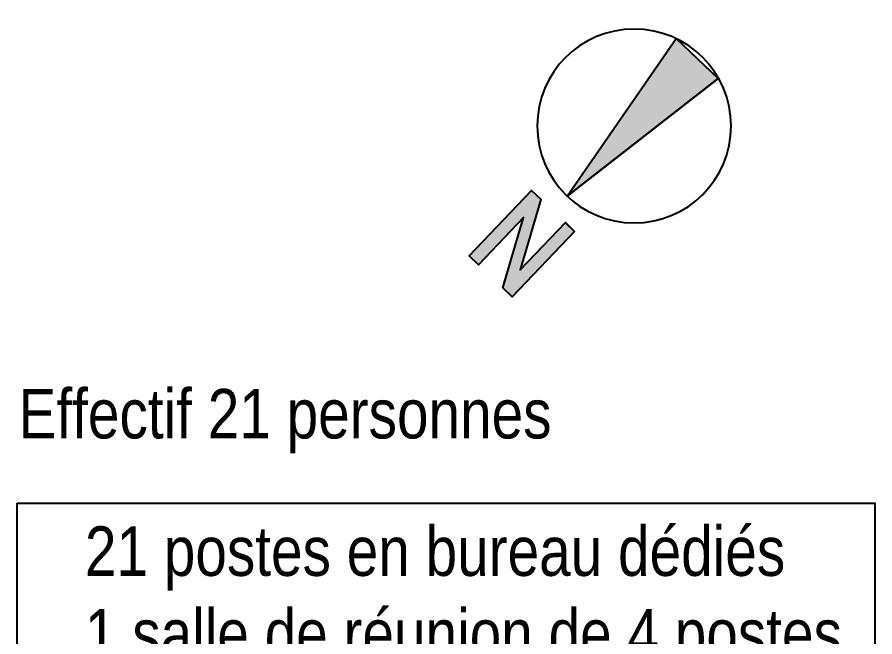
# Model space of a CAD drawing. Extents: x -28.9 to 23.3, y -8.4 to 57.6.
# Drawn here: x -28.86 to -18.51, y 43.74 to 51.22 of the extents above; entities that cross this region are included whole.
import ezdxf

# ---------------------------------------------------------------- set-up
doc = ezdxf.new("R2010")
doc.units = 0
doc.header["$LTSCALE"] = 0.001
doc.layers.add('A-texte', color=7, linetype='Continuous')
doc.styles.get("Standard").update_dxf_attribs({"font": 'ARIALN.TTF'})

# ---------------------------------------------------------------- blocks, each defined once
blk = doc.blocks.new('A$C35293CD7')
at = {"extrusion": (0, 0, -1)}
h = blk.add_hatch(color=256, dxfattribs=at)
h.dxf.hatch_style = 1
h.paths.add_polyline_path([(-2.951, 5.413), (-3.389, 4.87), (-1.396, 3.703)])
h = blk.add_hatch(color=256, dxfattribs=at)
h.dxf.hatch_style = 1
h.paths.add_polyline_path([(-1.333, 3.387), (-1.428, 3.269), (-0.577, 2.585), (-0.48, 2.706), (-0.84, 3.516), (-0.226, 3.023), (-0.128, 3.144), (-0.978, 3.827), (-1.076, 3.706), (-1.076, 3.705), (-0.716, 2.897), (-1.331, 3.39), (-1.428, 3.269)])
for p, q in [((1.396, 3.703), (2.951, 5.413)), ((3.389, 4.87), (2.951, 5.413)), ((1.396, 3.703), (3.389, 4.87)), ((0.128, 3.144), (0.979, 3.828)), ((0.978, 3.828), (1.076, 3.706)), ((0.48, 2.707), (0.84, 3.516)), ((1.428, 3.269), (0.577, 2.585)), ((0.226, 3.023), (0.128, 3.144))]:
    blk.add_line(p, q, dxfattribs=at)
for points in [[(-2.951, 5.413), (-3.389, 4.87), (-1.396, 3.703), (-2.951, 5.413)], [(-1.333, 3.387), (-1.428, 3.269), (-0.577, 2.585), (-0.48, 2.706), (-0.84, 3.516), (-0.226, 3.023), (-0.128, 3.144), (-0.978, 3.827), (-1.076, 3.706), (-1.076, 3.705), (-1.076, 3.705), (-0.716, 2.897), (-1.331, 3.39), (-1.428, 3.269)]]:
    blk.add_lwpolyline(points, close=True, dxfattribs=at)
blk.add_circle((-2.308, 4.435), 1.17, dxfattribs=at)
blk = doc.blocks.new('Xref-R1-2018-11')
at = {"rotation": 7.601974425489009}
blk.add_blockref('A$C35293CD7', (-20.395, 38.334), dxfattribs=at)

msp = doc.modelspace()

# ---------------------------------------------------------------- linework, layer by layer
at = {"layer": 'A-texte'}
msp.add_lwpolyline([(-28.863, 45.35), (-18.514, 45.35), (-18.514, 41.085), (-28.863, 41.085)], close=True, dxfattribs=at)

# ---------------------------------------------------------------- block references
at = {"ltscale": 0.01}
msp.add_blockref('Xref-R1-2018-11', (-2.724, 6.869), dxfattribs=at)

# ---------------------------------------------------------------- texts
at = {"layer": 'A-texte', "ltscale": 0.1, "char_height": 0.59757, "attachment_point": 1}
for s, insert in [('Effectif 21 personnes', (-28.846, 46.73)), ('21 postes en bureau dédiés\\P1 salle de réunion de 4 postes\\P1 phone box\\P1 zen box', (-28.045, 45.071))]:
    msp.add_mtext_dynamic_manual_height_columns(s, width=19.71967, gutter_width=12.5, heights=[0], dxfattribs=dict(at, insert=insert))

doc.saveas('drawing.dxf')
